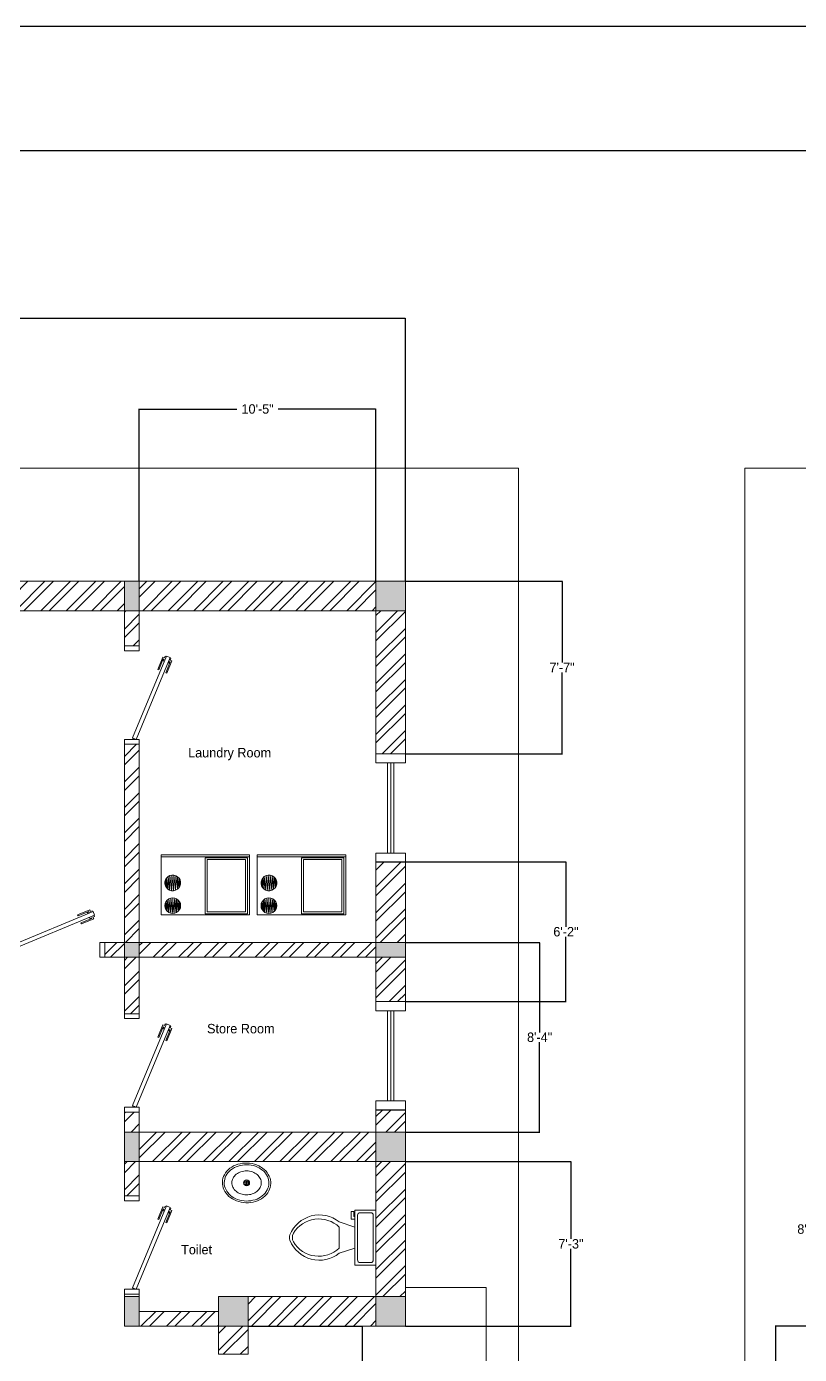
# Model space of a CAD drawing. Header units: millimetres. Extents: x 268 to 10756, y 109 to 4664.
# Drawn here: x 8956 to 9364, y 3962 to 4664 of the extents above; entities that cross this region are included whole.
import ezdxf

# ---------------------------------------------------------------- set-up
doc = ezdxf.new("R2010")
doc.units = ezdxf.units.MM
for name, color, linetype, lineweight in [('collumn', 6, 'Continuous', 9), ('Dimention', 7, 'Continuous', 9), ('doors', 90, 'Continuous', 9), ('glass and window', 131, 'Continuous', 9), ('hatching', 7, 'Continuous', 9), ('text', 7, 'Continuous', 9), ('utilities', 155, 'Continuous', 9), ('wall', 11, 'Continuous', 9)]:
    doc.layers.add(name, color=color, linetype=linetype, lineweight=lineweight)
doc.layers.add('Frame', color=7, linetype='Continuous')
doc.dimstyles.get("Standard").update_dxf_attribs({"dimtxt": 5, "dimasz": 0.18, "dimexe": 0.18, "dimexo": 0.0625, "dimgap": 0.09, "dimtad": 0, "dimtih": 1, "dimtoh": 1, "dimdec": 0, "dimzin": 0, "dimdsep": 46, "dimlunit": 4, "dimtxsty": 'Standard', "dimcen": 0.09, "dimadec": 1, "dimazin": 0, "dimtfac": 1, "dimtdec": 0, "dimtofl": 0, "dimtmove": 0, "dimatfit": 3, "dimfxl": 1, "dimfrac": 2, "dimtolj": 1, "dimtzin": 0, "dimarcsym": 0})

# ---------------------------------------------------------------- blocks, each defined once
blk = doc.blocks.new('Toilet - top')
for p, q in [((9.5, -6), (9.5, -2)), ((-10, -8.5), (-8, -8.5)), ((-10, -9.5), (-10, -8.5)), ((-7, -9.5), (-10, -9.5)), ((-8, -8.5), (-8, -8)), ((-7, -8), (-7, -9.5)), ((-4, -8), (-6, -14)), ((4, -8), (6, -14)), ((4, -14), (-4, -14))]:
    blk.add_line(p, q)
blk.add_lwpolyline([(10.5, -8), (10.5, 0), (-10.5, 0), (-10.5, -8)], close=True)
for points in [[(-9.5, -2), (-9.5, -6)], [(8.5, -1), (-8.5, -1)], [(-8.5, -7), (8.5, -7)]]:
    blk.add_lwpolyline(points)
for centre, radius, start, end in [((-8.62, -1.88), 0.884, 81.8699, 188.1301), ((8.62, -1.88), 0.884, 351.8699, 98.1301), ((-8.62, -6.12), 0.884, 171.8699, 278.1301), ((8.62, -6.12), 0.884, 261.8699, 8.1301), ((3.52, -21.58), 12.17, 141.4691, 247.9714), ((4.2, -21.82), 11.33, 136.3677, 238.9468), ((-3.52, -21.58), 12.17, 292.0284, 38.5307), ((-4.2, -21.82), 11.33, 301.053, 43.6321), ((0, -27.88), 4, 245.7318, 294.2682), ((0, -29), 4, 254.8605, 285.1395)]:
    blk.add_arc(centre, radius, start, end)
blk = doc.blocks.new('window')
at = {"layer": 'glass and window'}
for p, q in [((980.85, 604.56), (983.85, 604.56)), ((980.85, 594.96), (980.85, 604.56)), ((983.85, 604.56), (983.85, 594.96)), ((983.85, 600.76), (1013.18, 600.76)), ((1013.18, 604.56), (1016.18, 604.56)), ((1013.18, 594.96), (1013.18, 604.56)), ((1016.18, 604.56), (1016.18, 594.96)), ((983.85, 599.76), (1013.18, 599.76)), ((983.85, 598.76), (1013.18, 598.76)), ((983.85, 594.96), (980.85, 594.96)), ((1016.18, 594.96), (1013.18, 594.96))]:
    blk.add_line(p, q, dxfattribs=at)
at = {"layer": 'wall'}
for p, q in [((980.85, 594.96), (980.85, 604.56)), ((1013.18, 594.96), (1013.18, 604.56)), ((1016.18, 604.56), (1016.18, 594.96))]:
    blk.add_line(p, q, dxfattribs=at)
blk = doc.blocks.new('Sink - Oval top')
for p, q in [((-1, 0), (1, 0)), ((0, 1), (0, -1))]:
    blk.add_line(p, q)
at = {"linetype": 'Continuous'}
for points in [[(-12.23, 0.39, 0.117634), (-11.46, -3.36, 0.104469), (-8.88, -6.8, 0.090016), (-5.08, -9.07, 0.08192), (-0.32, -10.02, 0.08192), (4.49, -9.38, 0.090016), (8.42, -7.36, 0.104469), (11.22, -4.09, 0.117634), (12.23, -0.39, 0.117634), (11.46, 3.36, 0.104469), (8.88, 6.8, 0.090016), (5.08, 9.07, 0.08192), (0.32, 10.02, 0.08192), (-4.49, 9.38, 0.090016), (-8.42, 7.36, 0.104469), (-11.22, 4.09, 0.117634)], [(-11.29, 0.16, 0.118622), (-10.52, -3.25, 0.104678), (-8.07, -6.36, 0.089562), (-4.54, -8.37, 0.081185), (-0.13, -9.15, 0.081185), (4.3, -8.49, 0.089562), (7.89, -6.58, 0.104678), (10.42, -3.55, 0.118622), (11.29, -0.16, 0.118622), (10.52, 3.25, 0.104678), (8.07, 6.36, 0.089562), (4.54, 8.37, 0.081185), (0.13, 9.15, 0.081185), (-4.3, 8.49, 0.089562), (-7.89, 6.58, 0.104678), (-10.42, 3.55, 0.118622)], [(-7.42, 0.08, 0.118283), (-6.91, -2.17, 0.104607), (-5.29, -4.21, 0.089718), (-2.97, -5.53, 0.081436), (-0.07, -6.04, 0.081436), (2.84, -5.59, 0.089718), (5.2, -4.33, 0.104607), (6.86, -2.32, 0.118283), (7.42, -0.08, 0.118283), (6.91, 2.17, 0.104607), (5.29, 4.21, 0.089718), (2.97, 5.53, 0.081436), (0.07, 6.04, 0.081436), (-2.84, 5.59, 0.089718), (-5.2, 4.33, 0.104607), (-6.86, 2.32, 0.118283)]]:
    blk.add_lwpolyline(points, format="xyb", close=True, dxfattribs=at)
for radius in [1.5, 1]:
    blk.add_circle((0, 0), radius)
blk = doc.blocks.new('doors')
at = {"layer": 'doors'}
for p, q in [((1177.03, 581.91), (1177.03, 583.51)), ((1177.03, 583.51), (1181.83, 583.51)), ((1181.83, 583.51), (1181.83, 581.91)), ((1181.83, 581.91), (1177.03, 581.91)), ((1190.69, 580.21), (1179.66, 553.6)), ((1180.84, 553.11), (1191.86, 579.72)), ((1189.53, 579.89), (1187.88, 575.89)), ((1188.19, 575.76), (1189.64, 579.26)), ((1190.09, 579.66), (1189.53, 579.89)), ((1189.64, 579.26), (1189.88, 579.16)), ((1189.88, 579.16), (1189.66, 578.64)), ((1190.3, 580.17), (1190.09, 579.66)), ((1190.62, 580.04), (1190.3, 580.17)), ((1191.86, 579.72), (1190.69, 580.21)), ((1191.79, 579.55), (1192.11, 579.42)), ((1192.11, 579.42), (1191.9, 578.91)), ((1191.9, 578.91), (1192.45, 578.68)), ((1187.88, 575.89), (1188.19, 575.76)), ((1189.66, 578.64), (1189.98, 578.51)), ((1190.48, 574.81), (1191.93, 578.31)), ((1190.8, 574.68), (1190.48, 574.81)), ((1192.45, 578.68), (1190.8, 574.68)), ((1191.48, 577.89), (1191.16, 578.02)), ((1191.69, 578.41), (1191.48, 577.89)), ((1191.93, 578.31), (1191.69, 578.41)), ((1177.03, 551.51), (1177.03, 553.11)), ((1177.03, 553.11), (1181.83, 553.11)), ((1179.66, 553.6), (1180.84, 553.11)), ((1179.73, 553.57), (1179.73, 553.11)), ((1181.83, 553.11), (1181.83, 551.51)), ((1181.83, 551.51), (1177.03, 551.51))]:
    blk.add_line(p, q, dxfattribs=at)
blk = doc.blocks.new('washing meachine')
at = {"layer": 'utilities'}
for p, q in [((672.2, 1273.57), (672.2, 1272.93)), ((672.2, 1273.57), (701, 1273.57)), ((672.2, 1254.05), (672.2, 1272.93)), ((672.2, 1272.93), (701, 1272.93)), ((686.6, 1272.61), (686.6, 1254.37)), ((686.6, 1272.61), (687.24, 1272.61)), ((687.24, 1272.61), (699.72, 1272.61)), ((687.24, 1255.06), (687.24, 1272.04)), ((687.24, 1272.04), (699.72, 1272.04)), ((699.72, 1272.61), (700.36, 1272.61)), ((699.72, 1272.04), (699.72, 1255.06)), ((700.36, 1272.61), (700.36, 1254.37)), ((701, 1273.57), (701, 1272.93)), ((701, 1272.93), (701, 1254.05)), ((673.99, 1266.06), (673.65, 1265.49)), ((674.47, 1266.53), (673.99, 1266.06)), ((675.06, 1266.86), (674.47, 1266.53)), ((675.7, 1267.02), (675.06, 1266.86)), ((676.37, 1267.01), (675.7, 1267.02)), ((677.01, 1266.83), (676.37, 1267.01)), ((677.59, 1266.49), (677.01, 1266.83)), ((678.06, 1266.01), (677.59, 1266.49)), ((678.38, 1265.43), (678.06, 1266.01)), ((673.47, 1264.85), (673.46, 1264.18)), ((673.46, 1264.18), (673.63, 1263.53)), ((673.65, 1265.49), (673.47, 1264.85)), ((673.63, 1263.53), (673.95, 1262.95)), ((673.95, 1262.95), (674.42, 1262.47)), ((674.42, 1262.47), (674.99, 1262.13)), ((674.99, 1262.13), (675.64, 1261.95)), ((675.64, 1261.95), (676.31, 1261.94)), ((676.31, 1261.94), (676.95, 1262.1)), ((676.95, 1262.1), (677.54, 1262.43)), ((677.54, 1262.43), (678.01, 1262.89)), ((678.01, 1262.89), (678.36, 1263.47)), ((678.36, 1263.47), (678.54, 1264.11)), ((678.55, 1264.78), (678.38, 1265.43)), ((678.54, 1264.11), (678.55, 1264.78)), ((673.53, 1257.75), (673.44, 1257.09)), ((673.44, 1257.09), (673.53, 1256.42)), ((673.79, 1258.37), (673.53, 1257.75)), ((674.19, 1258.9), (673.79, 1258.37)), ((674.72, 1259.3), (674.19, 1258.9)), ((675.34, 1259.56), (674.72, 1259.3)), ((676, 1259.65), (675.34, 1259.56)), ((676.67, 1259.56), (676, 1259.65)), ((677.28, 1259.3), (676.67, 1259.56)), ((677.81, 1258.9), (677.28, 1259.3)), ((678.22, 1258.37), (677.81, 1258.9)), ((678.48, 1257.75), (678.22, 1258.37)), ((678.56, 1257.09), (678.48, 1257.75)), ((678.48, 1256.42), (678.56, 1257.09)), ((701, 1254.05), (672.2, 1254.05)), ((673.53, 1256.42), (673.79, 1255.81)), ((673.79, 1255.81), (674.19, 1255.28)), ((674.19, 1255.28), (674.72, 1254.87)), ((674.72, 1254.87), (675.34, 1254.61)), ((675.34, 1254.61), (676, 1254.53)), ((676, 1254.53), (676.67, 1254.61)), ((676.67, 1254.61), (677.28, 1254.87)), ((677.28, 1254.87), (677.81, 1255.28)), ((677.81, 1255.28), (678.22, 1255.81)), ((678.22, 1255.81), (678.48, 1256.42)), ((687.24, 1254.37), (686.6, 1254.37)), ((699.72, 1255.06), (687.24, 1255.06)), ((699.72, 1254.37), (687.24, 1254.37)), ((700.36, 1254.37), (699.72, 1254.37))]:
    blk.add_line(p, q, dxfattribs=at)
at = {"layer": 'utilities', "color": 253, "true_color": 0xa9aeac}
for points, invisible_edges in [([(701, 1273.57), (710.8, 1353.65), (701, 1272.93)], 3), ([(672.2, 1272.93), (672.2, 1254.05), (672.2, 1273.57)], 2), ([(710.8, 1245.74), (701, 1254.05), (701, 1272.93)], 13), ([(710.8, 1245.74), (672.2, 1254.05), (701, 1254.05)], 13)]:
    blk.add_3dface(points, dxfattribs=dict(at, invisible_edges=invisible_edges))
at = {"layer": 'utilities', "color": 251, "true_color": 0x606060}
mesh = blk.add_polyface(dxfattribs=at)
corners = [(673.47, 1264.85), (673.63, 1263.53), (673.46, 1264.18), (673.65, 1265.49), (673.95, 1262.95), (673.99, 1266.06), (674.42, 1262.47), (674.47, 1266.53), (674.99, 1262.13), (675.06, 1266.86), (675.64, 1261.95), (675.7, 1267.02), (676.31, 1261.94), (676.37, 1267.01), (676.95, 1262.1), (677.01, 1266.83), (677.54, 1262.43), (677.59, 1266.49), (678.01, 1262.89), (678.06, 1266.01), (678.36, 1263.47), (678.38, 1265.43), (678.54, 1264.11), (678.55, 1264.78)]
mesh.append_faces([[corners[k] for k in face] for face in [(0, 1, 2), (22, 21, 23)]], dxfattribs={"vtx0": -1, "color": 251})
mesh.append_faces([[corners[k] for k in face] for face in [(1, 3, 4), (4, 5, 6), (6, 7, 8), (8, 9, 10), (10, 11, 12), (12, 13, 14), (14, 15, 16), (16, 17, 18), (18, 19, 20), (20, 21, 22)]], dxfattribs={"vtx0": -1, "vtx1": -1, "color": 251})
mesh.append_faces([[corners[k] for k in face] for face in [(1, 0, 3), (4, 3, 5), (6, 5, 7), (8, 7, 9), (10, 9, 11), (12, 11, 13), (14, 13, 15), (16, 15, 17), (18, 17, 19), (20, 19, 21)]], dxfattribs={"vtx0": -1, "vtx2": -1, "color": 251})
mesh = blk.add_polyface(dxfattribs=at)
corners = [(673.53, 1257.75), (673.53, 1256.42), (673.44, 1257.09), (673.79, 1255.81), (673.79, 1258.37), (674.19, 1255.28), (674.19, 1258.9), (674.72, 1254.87), (674.72, 1259.3), (675.34, 1254.61), (675.34, 1259.56), (676, 1254.53), (676, 1259.65), (676.67, 1259.56), (676.67, 1254.61), (677.28, 1259.3), (677.28, 1254.87), (677.81, 1255.28), (677.81, 1258.9), (678.22, 1258.37), (678.22, 1255.81), (678.48, 1257.75), (678.48, 1256.42), (678.56, 1257.09)]
mesh.append_faces([[corners[k] for k in face] for face in [(0, 1, 2), (22, 21, 23)]], dxfattribs={"vtx0": -1, "color": 251})
mesh.append_faces([[corners[k] for k in face] for face in [(1, 0, 3), (3, 4, 5), (5, 6, 7), (7, 8, 9), (9, 10, 11), (11, 13, 14), (14, 15, 16), (16, 15, 17), (17, 19, 20), (20, 21, 22)]], dxfattribs={"vtx0": -1, "vtx1": -1, "color": 251})
mesh.append_faces([[corners[k] for k in face] for face in [(3, 0, 4), (5, 4, 6), (7, 6, 8), (9, 8, 10), (11, 10, 12), (11, 12, 13), (14, 13, 15), (17, 15, 18), (17, 18, 19), (20, 19, 21)]], dxfattribs={"vtx0": -1, "vtx2": -1, "color": 251})
blk = doc.blocks.new('*D105')
at = {"layer": 'Defpoints', "color": 0, "transparency": 16777216}
for p in [(9155.97, 4509.64), (8596.11, 4370.85), (9155.97, 4370.85)]:
    blk.add_point(p, dxfattribs=at)
at = {"layer": 'Dimention', "color": 0, "lineweight": -2, "transparency": 16777216}
for p, q in [((8596.11, 4370.92), (8596.11, 4509.82)), ((8596.29, 4509.64), (8863.86, 4509.64)), ((9155.79, 4509.64), (8888.21, 4509.64)), ((9155.97, 4370.92), (9155.97, 4509.82))]:
    blk.add_line(p, q, dxfattribs=at)
at = {"layer": 'Dimention', "color": 0, "transparency": 16777216}
for points in [[(8596.29, 4509.67), (8596.29, 4509.61), (8596.11, 4509.64)], [(9155.79, 4509.67), (9155.79, 4509.61), (9155.97, 4509.64)]]:
    blk.add_solid(points, dxfattribs=at)
at = {"layer": 'Dimention', "color": 0, "transparency": 16777216, "insert": (8876.04, 4509.64), "char_height": 5, "attachment_point": 5}
blk.add_mtext('\\A1;46\'-8"', dxfattribs=at)
blk = doc.blocks.new('*D158')
at = {"layer": 'Defpoints', "color": 0, "transparency": 16777216}
for p in [(9015.27, 4461.88), (9015.27, 4370.85), (9140.37, 4370.85)]:
    blk.add_point(p, dxfattribs=at)
at = {"layer": 'Dimention', "color": 0, "lineweight": -2, "transparency": 16777216}
for p, q in [((9015.27, 4370.92), (9015.27, 4462.06)), ((9015.45, 4461.88), (9066.9, 4461.88)), ((9140.19, 4461.88), (9088.74, 4461.88)), ((9140.37, 4370.92), (9140.37, 4462.06))]:
    blk.add_line(p, q, dxfattribs=at)
at = {"layer": 'Dimention', "color": 0, "transparency": 16777216}
for points in [[(9015.45, 4461.91), (9015.45, 4461.85), (9015.27, 4461.88)], [(9140.19, 4461.91), (9140.19, 4461.85), (9140.37, 4461.88)]]:
    blk.add_solid(points, dxfattribs=at)
at = {"layer": 'Dimention', "color": 0, "transparency": 16777216, "insert": (9077.82, 4461.88), "char_height": 5, "attachment_point": 5}
blk.add_mtext('\\A1;10\'-5"', dxfattribs=at)
blk = doc.blocks.new('*D161')
at = {"layer": 'Defpoints', "color": 0, "transparency": 16777216}
for p in [(9155.97, 4370.85), (9155.97, 4279.68), (9238.72, 4279.68)]:
    blk.add_point(p, dxfattribs=at)
at = {"layer": 'Dimention', "color": 0, "lineweight": -2, "transparency": 16777216}
for p, q in [((9156.03, 4370.85), (9238.9, 4370.85)), ((9238.72, 4370.67), (9238.72, 4327.86)), ((9238.72, 4279.86), (9238.72, 4322.68)), ((9156.03, 4279.68), (9238.9, 4279.68))]:
    blk.add_line(p, q, dxfattribs=at)
at = {"layer": 'Dimention', "color": 0, "transparency": 16777216}
for points in [[(9238.69, 4370.67), (9238.75, 4370.67), (9238.72, 4370.85)], [(9238.69, 4279.86), (9238.75, 4279.86), (9238.72, 4279.68)]]:
    blk.add_solid(points, dxfattribs=at)
at = {"layer": 'Dimention', "color": 0, "transparency": 16777216, "insert": (9238.72, 4325.27), "char_height": 5, "attachment_point": 5}
blk.add_mtext('\\A1;7\'-7"', dxfattribs=at)
blk = doc.blocks.new('*D162')
at = {"layer": 'Defpoints', "color": 0, "transparency": 16777216}
for p in [(9155.97, 4222.48), (9155.97, 4148.64), (9240.78, 4148.64)]:
    blk.add_point(p, dxfattribs=at)
at = {"layer": 'Dimention', "color": 0, "lineweight": -2, "transparency": 16777216}
for p, q in [((9156.03, 4222.48), (9240.96, 4222.48)), ((9240.78, 4222.3), (9240.78, 4188.15)), ((9240.78, 4148.82), (9240.78, 4182.97)), ((9156.03, 4148.64), (9240.96, 4148.64))]:
    blk.add_line(p, q, dxfattribs=at)
at = {"layer": 'Dimention', "color": 0, "transparency": 16777216}
for points in [[(9240.75, 4222.3), (9240.81, 4222.3), (9240.78, 4222.48)], [(9240.75, 4148.82), (9240.81, 4148.82), (9240.78, 4148.64)]]:
    blk.add_solid(points, dxfattribs=at)
at = {"layer": 'Dimention', "color": 0, "transparency": 16777216, "insert": (9240.78, 4185.56), "char_height": 5, "attachment_point": 5}
blk.add_mtext('\\A1;6\'-2"', dxfattribs=at)
blk = doc.blocks.new('*D163')
at = {"layer": 'Defpoints', "color": 0, "transparency": 16777216}
for p in [(9155.97, 4179.91), (9155.97, 4079.65), (9226.89, 4079.65)]:
    blk.add_point(p, dxfattribs=at)
at = {"layer": 'Dimention', "color": 0, "lineweight": -2, "transparency": 16777216}
for p, q in [((9156.03, 4179.91), (9227.07, 4179.91)), ((9226.89, 4179.73), (9226.89, 4132.37)), ((9226.89, 4079.83), (9226.89, 4127.19)), ((9156.03, 4079.65), (9227.07, 4079.65))]:
    blk.add_line(p, q, dxfattribs=at)
at = {"layer": 'Dimention', "color": 0, "transparency": 16777216}
for points in [[(9226.86, 4179.73), (9226.92, 4179.73), (9226.89, 4179.91)], [(9226.86, 4079.83), (9226.92, 4079.83), (9226.89, 4079.65)]]:
    blk.add_solid(points, dxfattribs=at)
at = {"layer": 'Dimention', "color": 0, "transparency": 16777216, "insert": (9226.89, 4129.78), "char_height": 5, "attachment_point": 5}
blk.add_mtext('\\A1;8\'-4"', dxfattribs=at)
blk = doc.blocks.new('*D164')
at = {"layer": 'Defpoints', "color": 0, "transparency": 16777216}
for p in [(9155.97, 4064.05), (9155.97, 3977.11), (9243.4, 3977.11)]:
    blk.add_point(p, dxfattribs=at)
at = {"layer": 'Dimention', "color": 0, "lineweight": -2, "transparency": 16777216}
for p, q in [((9156.03, 4064.05), (9243.58, 4064.05)), ((9243.4, 4063.87), (9243.4, 4023.17)), ((9243.4, 3977.29), (9243.4, 4017.99)), ((9156.03, 3977.11), (9243.58, 3977.11))]:
    blk.add_line(p, q, dxfattribs=at)
at = {"layer": 'Dimention', "color": 0, "transparency": 16777216}
for points in [[(9243.37, 4063.87), (9243.43, 4063.87), (9243.4, 4064.05)], [(9243.37, 3977.29), (9243.43, 3977.29), (9243.4, 3977.11)]]:
    blk.add_solid(points, dxfattribs=at)
at = {"layer": 'Dimention', "color": 0, "transparency": 16777216, "insert": (9243.4, 4020.58), "char_height": 5, "attachment_point": 5}
blk.add_mtext('\\A1;7\'-3"', dxfattribs=at)
blk = doc.blocks.new('*D145')
at = {"layer": 'Defpoints', "color": 0, "transparency": 16777216}
for p in [(9072.77, 3977.11), (9072.77, 3779.95), (9133.04, 3779.95)]:
    blk.add_point(p, dxfattribs=at)
at = {"layer": 'Dimention', "color": 0, "lineweight": -2, "transparency": 16777216}
for p, q in [((9072.83, 3977.11), (9133.22, 3977.11)), ((9133.04, 3976.93), (9133.04, 3881.12)), ((9133.04, 3780.13), (9133.04, 3875.94)), ((9072.83, 3779.95), (9133.22, 3779.95))]:
    blk.add_line(p, q, dxfattribs=at)
at = {"layer": 'Dimention', "color": 0, "transparency": 16777216}
for points in [[(9133.01, 3976.93), (9133.07, 3976.93), (9133.04, 3977.11)], [(9133.01, 3780.13), (9133.07, 3780.13), (9133.04, 3779.95)]]:
    blk.add_solid(points, dxfattribs=at)
at = {"layer": 'Dimention', "color": 0, "transparency": 16777216, "insert": (9133.04, 3878.53), "char_height": 5, "attachment_point": 5}
blk.add_mtext('\\A1;16\'-5"', dxfattribs=at)
blk = doc.blocks.new('*D156')
at = {"layer": 'Defpoints', "color": 0, "transparency": 16777216}
for p in [(9562.62, 4079.65), (9369.72, 3977.11), (9562.62, 3977.11)]:
    blk.add_point(p, dxfattribs=at)
at = {"layer": 'Dimention', "color": 0, "lineweight": -2, "transparency": 16777216}
for p, q in [((9562.56, 4079.65), (9369.54, 4079.65)), ((9369.72, 4079.47), (9369.72, 4030.97)), ((9369.72, 3977.29), (9369.72, 4025.79)), ((9562.56, 3977.11), (9369.54, 3977.11))]:
    blk.add_line(p, q, dxfattribs=at)
at = {"layer": 'Dimention', "color": 0, "transparency": 16777216}
for points in [[(9369.69, 4079.47), (9369.75, 4079.47), (9369.72, 4079.65)], [(9369.69, 3977.29), (9369.75, 3977.29), (9369.72, 3977.11)]]:
    blk.add_solid(points, dxfattribs=at)
at = {"layer": 'Dimention', "color": 0, "transparency": 16777216, "insert": (9369.72, 4028.38), "char_height": 5, "attachment_point": 5}
blk.add_mtext('\\A1;8\'-7"', dxfattribs=at)
blk = doc.blocks.new('*D157')
at = {"layer": 'Defpoints', "color": 0, "transparency": 16777216}
for p in [(9351.6, 3977.11), (9413.34, 3977.11), (9413.34, 3562.56)]:
    blk.add_point(p, dxfattribs=at)
at = {"layer": 'Dimention', "color": 0, "lineweight": -2, "transparency": 16777216}
for p, q in [((9413.28, 3977.11), (9351.42, 3977.11)), ((9351.6, 3976.93), (9351.6, 3772.43)), ((9351.6, 3562.74), (9351.6, 3767.25)), ((9413.28, 3562.56), (9351.42, 3562.56))]:
    blk.add_line(p, q, dxfattribs=at)
at = {"layer": 'Dimention', "color": 0, "transparency": 16777216}
for points in [[(9351.57, 3976.93), (9351.63, 3976.93), (9351.6, 3977.11)], [(9351.57, 3562.74), (9351.63, 3562.74), (9351.6, 3562.56)]]:
    blk.add_solid(points, dxfattribs=at)
at = {"layer": 'Dimention', "color": 0, "transparency": 16777216, "insert": (9351.6, 3769.84), "char_height": 5, "attachment_point": 5}
blk.add_mtext('\\A1;34\'-7"', dxfattribs=at)

msp = doc.modelspace()

# ---------------------------------------------------------------- hatches: boundary and pattern name
at = {"layer": 'hatching', "transparency": 33554687}
h = msp.add_hatch(dxfattribs=at)
h.set_pattern_fill('ANSI32', color=256)
h.set_pattern_definition([(45, (6545.767, 3432.965), (-6.735192, 6.735192), []), (45, (6550.257, 3432.965), (-6.735192, 6.735192), [])])
h.paths.add_polyline_path([(8639.9, 4370.85), (8611.71, 4370.85), (8611.71, 4355.25), (8639.9, 4355.25)])
h.paths.add_polyline_path([(8611.71, 4355.25), (8596.11, 4355.25), (8596.11, 4079.65), (8611.71, 4079.65)])
h.paths.add_polyline_path([(8921.67, 4370.85), (8893.49, 4370.85), (8893.49, 4355.25), (8921.67, 4355.25)])
h.paths.add_polyline_path([(9007.47, 4370.85), (8929.47, 4370.85), (8929.47, 4355.25), (9007.47, 4355.25)])
h.paths.add_polyline_path([(9140.37, 4370.85), (9015.27, 4370.85), (9015.27, 4355.25), (9140.37, 4355.25)])
h.paths.add_polyline_path([(9155.97, 4355.25), (9140.37, 4355.25), (9140.37, 4279.68), (9155.97, 4279.68)])
h.paths.add_polyline_path([(9015.27, 4355.25), (9007.47, 4355.25), (9007.47, 4336.65), (9015.27, 4336.65)])
h.paths.add_polyline_path([(9015.27, 4284.65), (9007.47, 4284.65), (9007.47, 4179.91), (9015.27, 4179.91)])
h.paths.add_polyline_path([(8921.67, 4079.65), (8611.71, 4079.65), (8611.71, 4064.05), (8921.67, 4064.05)])
h.paths.add_polyline_path([(8611.71, 4064.05), (8596.11, 4064.05), (8596.11, 3992.71), (8611.71, 3992.71)])
h.paths.add_polyline_path([(8929.47, 4172.11), (8921.67, 4172.11), (8921.67, 4079.65), (8929.47, 4079.65)])
h.paths.add_polyline_path([(8945.07, 4179.91), (8929.47, 4179.91), (8929.47, 4172.11), (8945.07, 4172.11)])
h.paths.add_polyline_path([(9140.37, 4179.91), (9015.27, 4179.91), (9015.27, 4172.11), (9140.37, 4172.11)])
h.paths.add_polyline_path([(9015.27, 4172.11), (9007.47, 4172.11), (9007.47, 4142.26), (9015.27, 4142.26)])
h.paths.add_polyline_path([(9007.47, 4179.91), (8997.07, 4179.91), (8997.07, 4172.11), (9007.47, 4172.11)])
h.paths.add_polyline_path([(8929.47, 4064.05), (8921.67, 4064.05), (8921.67, 4054.38), (8929.47, 4054.38)])
h.paths.add_polyline_path([(9015.27, 4064.05), (9007.47, 4064.05), (9007.47, 4046.01), (9015.27, 4046.01)])
h.paths.add_polyline_path([(9015.27, 4090.26), (9007.47, 4090.26), (9007.47, 4079.65), (9015.27, 4079.65)])
h.paths.add_polyline_path([(9140.37, 4079.65), (9015.27, 4079.65), (9015.27, 4064.05), (9140.37, 4064.05)])
h.paths.add_polyline_path([(9155.97, 4091.24), (9140.37, 4091.24), (9140.37, 4079.65), (9155.97, 4079.65)])
h.paths.add_polyline_path([(9155.97, 4064.05), (9140.37, 4064.05), (9140.37, 3992.71), (9155.97, 3992.71)])
h.paths.add_polyline_path([(9155.97, 4172.11), (9140.37, 4172.11), (9140.37, 4148.64), (9155.97, 4148.64)])
h.paths.add_polyline_path([(9155.97, 4222.28), (9140.37, 4222.28), (9140.37, 4179.91), (9155.97, 4179.91)])
h.paths.add_polyline_path([(8921.67, 3992.71), (8753.19, 3992.71), (8753.19, 3977.11), (8921.67, 3977.11)])
h.paths.add_polyline_path([(8929.47, 4002.38), (8921.67, 4002.38), (8921.67, 3992.71), (8929.47, 3992.71)])
h.paths.add_polyline_path([(8929.47, 3977.11), (8921.67, 3977.11), (8921.67, 3966.71), (8929.47, 3966.71)])
h.paths.add_polyline_path([(9057.17, 3984.91), (9015.27, 3984.91), (9015.27, 3977.11), (9057.17, 3977.11)])
h.paths.add_polyline_path([(9140.37, 3992.71), (9072.77, 3992.71), (9072.77, 3977.11), (9140.37, 3977.11)])
h.paths.add_polyline_path([(9072.77, 3977.11), (9057.17, 3977.11), (9057.17, 3962.24), (9072.77, 3962.24)])
h.paths.add_polyline_path([(8611.71, 3872.44), (8596.11, 3872.44), (8596.11, 3578.16), (8611.71, 3578.16)])
h.paths.add_polyline_path([(9057.17, 3578.16), (9010.66, 3578.16), (9010.66, 3562.56), (9057.17, 3562.56)])
h.paths.add_polyline_path([(9072.77, 3660.2), (9057.17, 3660.2), (9057.17, 3578.16), (9072.77, 3578.16)])
h.paths.add_polyline_path([(9072.77, 3751.35), (9057.17, 3751.35), (9057.17, 3688.8), (9072.77, 3688.8)])
h.paths.add_polyline_path([(9072.77, 3904.83), (9057.17, 3904.83), (9057.17, 3779.95), (9072.77, 3779.95)])
h.paths.add_polyline_path([(9738.91, 4370.85), (9726.11, 4370.85), (9726.11, 4355.25), (9738.91, 4355.25)])
h.paths.add_polyline_path([(9824.71, 4370.85), (9746.71, 4370.85), (9746.71, 4355.25), (9824.71, 4355.25)])
h.paths.add_polyline_path([(9746.71, 4355.25), (9738.91, 4355.25), (9738.91, 4179.91), (9746.71, 4179.91)])
h.paths.add_polyline_path([(9957.6, 4370.85), (9832.51, 4370.85), (9832.51, 4355.25), (9957.6, 4355.25)])
h.paths.add_polyline_path([(9920.13, 4355.25), (9904.53, 4355.25), (9904.53, 4342.65), (9920.13, 4342.65)])
h.paths.add_polyline_path([(9920.13, 4237.64), (9904.53, 4237.64), (9904.53, 4216.09), (9957.6, 4216.09), (9957.6, 4179.91), (9973.2, 4179.91), (9973.2, 4222.48), (9957.6, 4222.48), (9920.13, 4222.48)])
h.paths.add_polyline_path([(9957.6, 4179.91), (9832.51, 4179.91), (9832.51, 4172.11), (9957.6, 4172.11)])
h.paths.add_polyline_path([(9824.71, 4179.91), (9811.71, 4179.91), (9811.71, 4172.11), (9824.71, 4172.11)])
h.paths.add_polyline_path([(9832.51, 4172.11), (9824.71, 4172.11), (9824.71, 4142.26), (9832.51, 4142.26)])
h.paths.add_polyline_path([(9759.71, 4179.91), (9746.71, 4179.91), (9746.71, 4172.11), (9759.71, 4172.11)])
h.paths.add_polyline_path([(9746.71, 4172.11), (9738.91, 4172.11), (9738.91, 4136.85), (9723.31, 4136.85), (9723.31, 4129.05), (9746.71, 4129.05)])
h.paths.add_polyline_path([(9671.31, 4136.85), (9488.74, 4136.85), (9488.74, 4129.05), (9497.62, 4129.05), (9505.42, 4129.05), (9569.27, 4129.05), (9671.31, 4129.05)])
h.paths.add_polyline_path([(9505.42, 4129.05), (9497.62, 4129.05), (9497.62, 3992.71), (9428.94, 3992.71), (9428.94, 3977.11), (9497.62, 3977.11), (9505.42, 3977.11), (9510.62, 3977.11), (9510.62, 3984.91), (9505.42, 3984.91)])
h.paths.add_polyline_path([(9738.91, 4079.65), (9562.62, 4079.65), (9562.62, 3977.11), (9738.91, 3977.11), (9738.91, 3992.71), (9570.42, 3992.71), (9570.42, 4064.05), (9738.91, 4064.05)])
h.paths.add_polyline_path([(9428.94, 4064.05), (9413.34, 4064.05), (9413.34, 3992.71), (9428.94, 3992.71)])
h.paths.add_polyline_path([(9428.94, 3977.11), (9413.34, 3977.11), (9413.34, 3916.01), (9428.94, 3916.01)])
h.paths.add_polyline_path([(9428.94, 3789.91), (9477.86, 3789.91), (9477.86, 3740.51), (9483.06, 3740.51), (9483.06, 3742.13), (9483.06, 3789.91), (9535.06, 3789.91), (9535.06, 3710.04), (9542.86, 3710.04), (9542.86, 3789.91), (9654.66, 3789.91), (9654.66, 3710.04), (9662.46, 3710.04), (9662.46, 3797.71), (9654.66, 3797.71), (9483.06, 3797.71), (9428.94, 3797.71), (9428.94, 3801.2), (9413.34, 3801.2), (9413.34, 3797.71), (9413.34, 3578.16), (9428.94, 3578.16)])
h.paths.add_polyline_path([(9542.86, 3658.04), (9535.06, 3658.04), (9535.06, 3578.16), (9500.41, 3578.16), (9500.41, 3562.56), (9629.72, 3562.56), (9662.46, 3562.56), (9662.46, 3578.16), (9662.46, 3658.04), (9654.66, 3658.04), (9654.66, 3578.16), (9629.72, 3578.16), (9542.86, 3578.16)])
h.paths.add_polyline_path([(9443, 3578.16), (9428.94, 3578.16), (9428.94, 3562.56), (9443, 3562.56)])
h.paths.add_polyline_path([(9832.51, 4055.11), (9832.51, 4064.05), (9824.71, 4064.05), (9824.71, 3992.71), (9832.51, 3992.71)])
h.paths.add_polyline_path([(9874.4, 3984.91), (9832.51, 3984.91), (9832.51, 3977.11), (9874.4, 3977.11)])
h.paths.add_polyline_path([(9957.6, 3992.71), (9890, 3992.71), (9890, 3977.11), (9957.6, 3977.11)])
h.paths.add_polyline_path([(9973.2, 4064.05), (9957.6, 4064.05), (9957.6, 3992.71), (9973.2, 3992.71)])
h.paths.add_polyline_path([(9890, 3977.11), (9874.4, 3977.11), (9874.4, 3962.24), (9890, 3962.24)])
h.paths.add_polyline_path([(9832.51, 4090.26), (9824.71, 4090.26), (9824.71, 4079.65), (9832.51, 4079.65)])
h.paths.add_polyline_path([(9973.2, 4148.64), (9973.2, 4172.11), (9957.6, 4172.11), (9957.6, 4148.64), (9957.6, 4091.44), (9957.6, 4079.65), (9973.2, 4079.65), (9973.2, 4091.44)])
h.paths.add_polyline_path([(9428.94, 4217.45), (9413.34, 4217.45), (9413.34, 4079.65), (9428.94, 4079.65), (9428.94, 4129.05), (9436.74, 4129.05), (9436.74, 4136.85), (9428.94, 4136.85)])
h.paths.add_polyline_path([(9428.94, 4355.25), (9413.34, 4355.25), (9413.34, 4274.86), (9428.94, 4274.86)])
at = {"layer": 'hatching', "true_color": 0xffffff}
h = msp.add_hatch(color=7, dxfattribs=at)
h.dxf.hatch_style = 1
h.paths.add_polyline_path([(9007.47, 4179.91), (9015.27, 4179.91), (9015.27, 4172.11), (9007.47, 4172.11)])
h.paths.add_polyline_path([(9155.97, 4179.91), (9155.97, 4172.11), (9140.37, 4172.11), (9140.37, 4179.91)])
h.paths.add_polyline_path([(8596.11, 3578.16), (8611.71, 3578.16), (8611.71, 3562.56), (8596.11, 3562.56)])
h.paths.add_polyline_path([(9057.17, 3578.16), (9072.77, 3578.16), (9072.77, 3562.56), (9057.17, 3562.56)])
h.paths.add_polyline_path([(9140.37, 3992.71), (9155.97, 3992.71), (9155.97, 3977.11), (9140.37, 3977.11)])
h.paths.add_polyline_path([(9057.17, 3992.71), (9072.77, 3992.71), (9072.77, 3977.11), (9057.17, 3977.11)])
h.paths.add_polyline_path([(9140.37, 4079.65), (9155.97, 4079.65), (9155.97, 4064.05), (9140.37, 4064.05)])
h.paths.add_polyline_path([(9140.37, 4370.85), (9155.97, 4370.85), (9155.97, 4355.25), (9140.37, 4355.25)])
h.paths.add_polyline_path([(9007.47, 4370.85), (9015.27, 4370.85), (9015.27, 4355.25), (9007.47, 4355.25)])
h.paths.add_polyline_path([(9007.47, 4079.65), (9015.27, 4079.65), (9015.27, 4064.05), (9007.47, 4064.05)])
h.paths.add_polyline_path([(9007.47, 3992.71), (9015.27, 3992.71), (9015.27, 3977.11), (9007.47, 3977.11)])
h.paths.add_polyline_path([(8921.67, 3992.71), (8929.47, 3992.71), (8929.47, 3977.11), (8921.67, 3977.11)])
h.paths.add_polyline_path([(8921.67, 4079.65), (8929.47, 4079.65), (8929.47, 4064.05), (8921.67, 4064.05)])
h.paths.add_polyline_path([(8921.67, 4179.91), (8929.47, 4179.91), (8929.47, 4172.11), (8921.67, 4172.11)])
h.paths.add_polyline_path([(8596.11, 3992.71), (8611.71, 3992.71), (8611.71, 3977.11), (8596.11, 3977.11)])
h.paths.add_polyline_path([(8596.11, 4079.65), (8611.71, 4079.65), (8611.71, 4064.05), (8596.11, 4064.05)])
h.paths.add_polyline_path([(8921.67, 4370.85), (8929.47, 4370.85), (8929.47, 4355.25), (8921.67, 4355.25)])
h.paths.add_polyline_path([(8596.11, 4370.85), (8611.71, 4370.85), (8611.71, 4355.25), (8596.11, 4355.25)])

# ---------------------------------------------------------------- linework, layer by layer
at = {"layer": 'collumn'}
for points in [[(9007.47, 4370.85), (9015.27, 4370.85), (9015.27, 4355.25), (9007.47, 4355.25)], [(9140.37, 4370.85), (9155.97, 4370.85), (9155.97, 4355.25), (9140.37, 4355.25)], [(9007.47, 4179.91), (9015.27, 4179.91), (9015.27, 4172.11), (9007.47, 4172.11)], [(9155.97, 4179.91), (9155.97, 4172.11), (9140.37, 4172.11), (9140.37, 4179.91)], [(9007.47, 4079.65), (9015.27, 4079.65), (9015.27, 4064.05), (9007.47, 4064.05)], [(9140.37, 4079.65), (9155.97, 4079.65), (9155.97, 4064.05), (9140.37, 4064.05)], [(9007.47, 3992.71), (9015.27, 3992.71), (9015.27, 3977.11), (9007.47, 3977.11)], [(9057.17, 3992.71), (9072.77, 3992.71), (9072.77, 3977.11), (9057.17, 3977.11)], [(9140.37, 3992.71), (9155.97, 3992.71), (9155.97, 3977.11), (9140.37, 3977.11)]]:
    msp.add_lwpolyline(points, close=True, dxfattribs=at)
at = {"layer": 'Frame'}
msp.add_lwpolyline([(7995.47, 2711.96), (10755.99, 2711.96), (10755.99, 4664.05), (7995.47, 4664.05)], close=True, dxfattribs=at)
msp.add_lwpolyline([(10690.26, 3066.89), (10690.26, 4598.32), (8061.2, 4598.32), (8061.2, 3198.34)], dxfattribs=at)
at = {"layer": 'wall'}
for p, q in [((9215.77, 4430.65), (8518.11, 4430.65)), ((9215.77, 3367.56), (9215.77, 4430.65)), ((9335.34, 4430.65), (9335.34, 3916.01)), ((10033, 4430.65), (9335.34, 4430.65)), ((9155.97, 4370.85), (8893.49, 4370.85)), ((9155.97, 4279.68), (9155.97, 4370.85)), ((8893.49, 4355.25), (9007.47, 4355.25)), ((9007.47, 4355.25), (9007.47, 4336.65)), ((9015.27, 4336.65), (9015.27, 4355.25)), ((9015.27, 4355.25), (9140.37, 4355.25)), ((9140.37, 4355.25), (9140.37, 4279.68)), ((9007.47, 4336.65), (9015.27, 4336.65)), ((9007.47, 4179.91), (9007.47, 4284.65)), ((9007.47, 4284.65), (9015.27, 4284.65)), ((9015.27, 4284.65), (9015.27, 4179.91)), ((9140.37, 4279.68), (9155.97, 4279.68)), ((9140.37, 4179.91), (9140.37, 4222.48)), ((9140.37, 4222.48), (9155.97, 4222.48)), ((9155.97, 4222.48), (9155.97, 4148.64)), ((8994.47, 4172.11), (8994.47, 4179.91)), ((8994.47, 4179.91), (9007.47, 4179.91)), ((9015.27, 4179.91), (9140.37, 4179.91)), ((9007.47, 4172.11), (8994.47, 4172.11)), ((9007.47, 4142.26), (9007.47, 4172.11)), ((9140.37, 4172.11), (9015.27, 4172.11)), ((9015.27, 4172.11), (9015.27, 4142.26)), ((9140.37, 4148.64), (9140.37, 4172.11)), ((9155.97, 4148.64), (9140.37, 4148.64)), ((9015.27, 4142.26), (9007.47, 4142.26)), ((9007.47, 4046.01), (9007.47, 4090.26)), ((9007.47, 4090.26), (9015.27, 4090.26)), ((9015.27, 4090.26), (9015.27, 4064.05)), ((9140.37, 4064.05), (9140.37, 4091.44)), ((9140.37, 4091.44), (9155.97, 4091.44)), ((9155.97, 4091.44), (9155.97, 3977.11)), ((9015.27, 4079.65), (9140.37, 4079.65)), ((9140.37, 4079.65), (9140.37, 4064.05)), ((9015.27, 4064.05), (9015.27, 4046.01)), ((9140.37, 4064.05), (9015.27, 4064.05)), ((9140.37, 3992.71), (9140.37, 4064.05)), ((9015.27, 4046.01), (9007.47, 4046.01)), ((9335.34, 4038.13), (9335.34, 3367.56)), ((9007.47, 3977.11), (9007.47, 3994.01)), ((9007.47, 3994.01), (9015.27, 3994.01)), ((9015.27, 3994.01), (9015.27, 3984.91)), ((9198.61, 3997.49), (9155.97, 3997.49)), ((9198.61, 3384.72), (9198.61, 3997.49)), ((9057.17, 3984.91), (9057.17, 3992.71)), ((9057.17, 3992.71), (9140.37, 3992.71)), ((9015.27, 3984.91), (9057.17, 3984.91)), ((9057.17, 3977.11), (9007.47, 3977.11)), ((9057.17, 3962.24), (9057.17, 3977.11)), ((9155.97, 3977.11), (9072.77, 3977.11)), ((9072.77, 3977.11), (9072.77, 3962.24)), ((9072.77, 3962.24), (9057.17, 3962.24))]:
    msp.add_line(p, q, dxfattribs=at)

# ---------------------------------------------------------------- block references
at = {"layer": 'doors', "xscale": 1.625, "yscale": 1.625, "zscale": 1.625}
for p in [(7094.8, 3388.45), (7094.8, 3194.05), (7094.8, 3097.8)]:
    msp.add_blockref('doors', p, dxfattribs=at)
at = {"layer": 'doors', "xscale": -1.625, "yscale": 1.625, "zscale": 1.625, "rotation": 270}
msp.add_blockref('doors', (8048.87, 2259.44), dxfattribs=at)
at = {"layer": 'glass and window', "xscale": 1.625, "yscale": 1.625, "zscale": 1.625, "rotation": 89.99999999999928}
for p in [(10122.77, 2628.39), (10122.77, 2497.35)]:
    msp.add_blockref('window', p, dxfattribs=at)
at = {"layer": 'utilities', "xscale": 1.625, "yscale": 1.625, "zscale": 1.625}
for p in [(7934.46, 2156.61), (7985.31, 2156.61)]:
    msp.add_blockref('washing meachine', p, dxfattribs=at)
at = {"layer": 'utilities'}
for name, p, xscale, yscale, zscale, rotation in [('Sink - Oval top', (9072.01, 4052.82), 1.047393251567647, 1.047393251567647, 1.047393251567647, 180), ('Toilet - top', (9140.37, 4023.91), 1.384498228909236, 1.384498228909236, 1.384498228909236, 270)]:
    msp.add_blockref(name, p, dxfattribs=dict(at, xscale=xscale, yscale=yscale, zscale=zscale, rotation=rotation))

# ---------------------------------------------------------------- texts
at = {"layer": 'text'}
for s, p in [('Laundry Room', (9041.11, 4277.72)), ('Store Room', (9051.11, 4131.86)), ('Toilet', (9037.4, 4015.06))]:
    msp.add_text(s, height=5, dxfattribs=at).set_placement(p)

# ---------------------------------------------------------------- dimensions: what is measured, and where the dimension line sits
at = {"layer": 'Dimention'}
for base, p1, p2, picture, middle in [((9155.97, 4509.64), (8596.11, 4370.85), (9155.97, 4370.85), '*D105', (8876.04, 4509.64)), ((9015.27, 4461.88), (9140.37, 4370.85), (9015.27, 4370.85), '*D158', (9077.82, 4461.88))]:
    dim = msp.add_linear_dim(base=base, p1=p1, p2=p2, dimstyle='Standard', dxfattribs=at)
    dim.commit()
    dim.dimension.update_dxf_attribs({"geometry": picture, "text_midpoint": middle})
for p1, p2, distance, picture, middle in [((9155.97, 4370.85), (9155.97, 4279.68), 82.75, '*D161', (9238.72, 4325.27)), ((9155.97, 4222.48), (9155.97, 4148.64), 84.82, '*D162', (9240.78, 4185.56))]:
    dim = msp.add_aligned_dim(p1=p1, p2=p2, distance=distance, dimstyle='Standard', dxfattribs=at)
    dim.commit()
    dim.dimension.update_dxf_attribs({"geometry": picture, "text_midpoint": middle})
for base, p1, p2, picture, middle in [((9226.89, 4079.65), (9155.97, 4179.91), (9155.97, 4079.65), '*D163', (9226.89, 4129.78)), ((9369.72, 3977.11), (9562.62, 4079.65), (9562.62, 3977.11), '*D156', (9369.72, 4028.38)), ((9243.4, 3977.11), (9155.97, 4064.05), (9155.97, 3977.11), '*D164', (9243.4, 4020.58)), ((9133.04, 3779.95), (9072.77, 3977.11), (9072.77, 3779.95), '*D145', (9133.04, 3878.53)), ((9351.6, 3977.11), (9413.34, 3562.56), (9413.34, 3977.11), '*D157', (9351.6, 3769.84))]:
    dim = msp.add_linear_dim(base=base, p1=p1, p2=p2, angle=90, dimstyle='Standard', dxfattribs=at)
    dim.commit()
    dim.dimension.update_dxf_attribs({"geometry": picture, "text_midpoint": middle})

doc.saveas('drawing.dxf')
